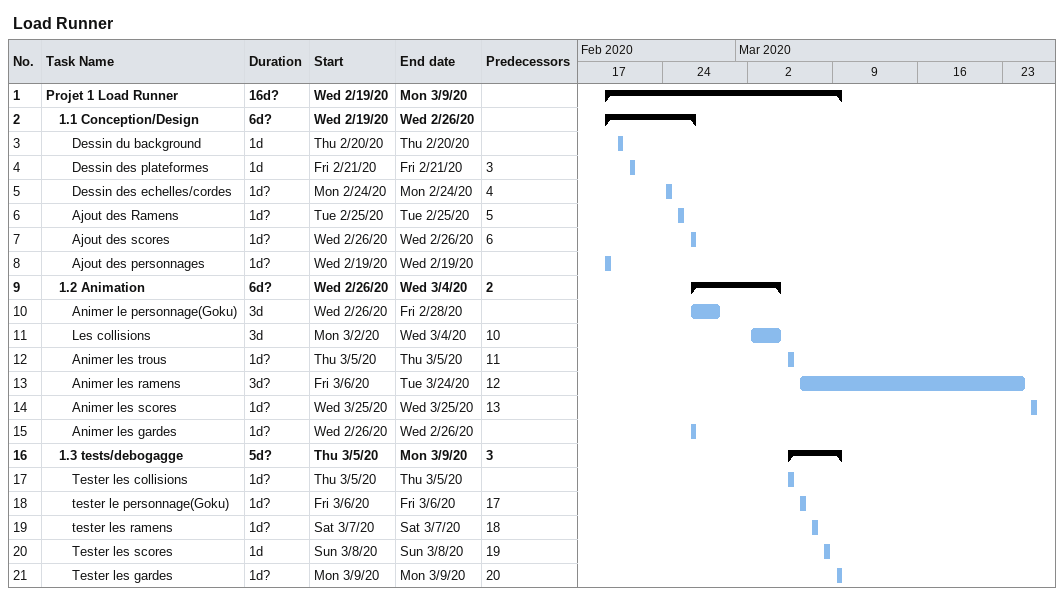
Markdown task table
Load Runner

| ID | Level | Task | Duration | Start | Finish | Predecessors |
|---|---|---|---|---|---|---|
| 1 | 1 | **Projet 1 Load Runner** | 16d? | 2020-02-19 | 2020-03-09 |  |
| 2 | 2 | **1.1 Conception/Design** | 6d? | 2020-02-19 | 2020-02-26 |  |
| 3 | 3 | Dessin du background | 1d | 2020-02-20 | 2020-02-20 |  |
| 4 | 3 | Dessin des plateformes | 1d | 2020-02-21 | 2020-02-21 | 3 |
| 5 | 3 | Dessin des echelles/cordes | 1d? | 2020-02-24 | 2020-02-24 | 4 |
| 6 | 3 | Ajout des Ramens | 1d? | 2020-02-25 | 2020-02-25 | 5 |
| 7 | 3 | Ajout des scores | 1d? | 2020-02-26 | 2020-02-26 | 6 |
| 8 | 3 | Ajout des personnages | 1d? | 2020-02-19 | 2020-02-19 |  |
| 9 | 2 | **1.2 Animation** | 6d? | 2020-02-26 | 2020-03-04 | 2 |
| 10 | 3 | Animer le personnage(Goku) | 3d | 2020-02-26 | 2020-02-28 |  |
| 11 | 3 | Les collisions | 3d | 2020-03-02 | 2020-03-04 | 10 |
| 12 | 3 | Animer les trous | 1d? | 2020-03-05 | 2020-03-05 | 11 |
| 13 | 3 | Animer les ramens | 3d? | 2020-03-06 | 2020-03-24 | 12 |
| 14 | 3 | Animer les scores | 1d? | 2020-03-25 | 2020-03-25 | 13 |
| 15 | 3 | Animer les gardes | 1d? | 2020-02-26 | 2020-02-26 |  |
| 16 | 2 | **1.3 tests/debogagge** | 5d? | 2020-03-05 | 2020-03-09 | 3 |
| 17 | 3 | Tester les collisions | 1d? | 2020-03-05 | 2020-03-05 |  |
| 18 | 3 | tester le personnage(Goku) | 1d? | 2020-03-06 | 2020-03-06 | 17 |
| 19 | 3 | tester les ramens | 1d? | 2020-03-07 | 2020-03-07 | 18 |
| 20 | 3 | Tester les scores | 1d | 2020-03-08 | 2020-03-08 | 19 |
| 21 | 3 | Tester les gardes | 1d? | 2020-03-09 | 2020-03-09 | 20 |
